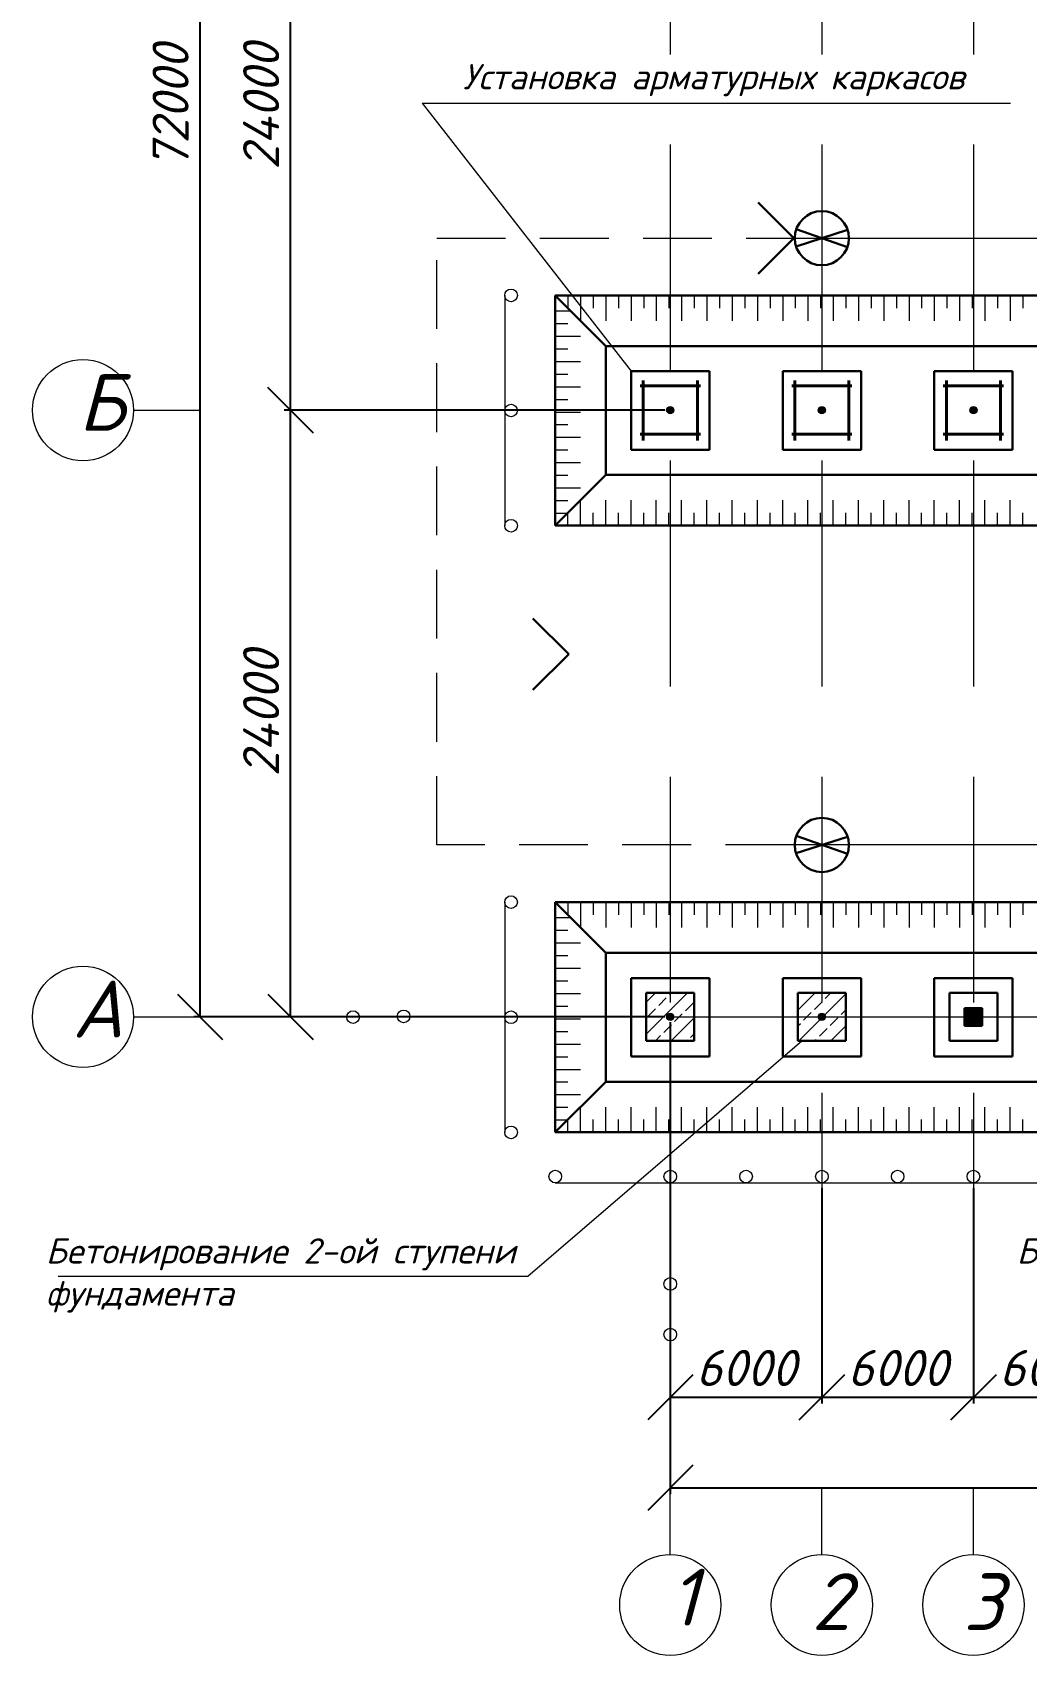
# Model space of a CAD drawing. Header units: millimetres. Extents: x 1422334 to 1587362, y 445536 to 446570.
# Drawn here: x 1585939.9 to 1585994.9, y 446395.8 to 446485.7 of the extents above; entities that cross this region are included whole.
import ezdxf

# ---------------------------------------------------------------- set-up
doc = ezdxf.new("R2010")
doc.units = ezdxf.units.MM
doc.header["$LTSCALE"] = 50
doc.linetypes.add('DASHED', pattern=[19.05, 12.7, -6.35])
doc.linetypes.add('GOST2.303 4', pattern=[7, 5, -2, 0])
doc.layers.get('0').update_dxf_attribs({"lineweight": 13})
for name, color, linetype, lineweight in [('fund transh', 7, 'Continuous', 30), ('Risunochki', 7, 'Continuous', 13), ('камаз', 7, 'Continuous', 13), ('Линии склона', 7, 'Continuous', 30), ('оси траншей размеры', 7, 'Continuous', 13), ('осноные линии', 7, 'Continuous', 13), ('Слой 0.13', 7, 'Continuous', 9)]:
    doc.layers.add(name, color=color, linetype=linetype, lineweight=lineweight)
doc.styles.get("Standard").update_dxf_attribs({"font": 'isocpeui.ttf'})
doc.dimstyles.new('200', dxfattribs={"dimtxt": 2.5, "dimasz": 2.5, "dimexe": 0.3445, "dimexo": 0.3, "dimtad": 1, "dimlfac": 500, "dimtxsty": 'Standard', "dimblk": 'OBLIQUE', "dimcen": 2.5, "dimadec": 0, "dimazin": 0, "dimtfac": 1, "dimtmove": 0, "dimatfit": 3, "dimfxl": 1, "dimarcsym": 0})

# ---------------------------------------------------------------- blocks, each defined once
blk = doc.blocks.new('_Oblique')
at = {"color": 0, "linetype": 'ByBlock', "lineweight": -2}
blk.add_line((-0.5, -0.5), (0.5, 0.5), dxfattribs=at)
blk = doc.blocks.new('*D2121')
at = {"layer": 'Defpoints', "color": 0, "ltscale": 10000, "transparency": 16777216}
for p in [(1585975.196, 446431.141), (1586042.396, 446431.141), (1586042.396, 446405.061)]:
    blk.add_point(p, dxfattribs=at)
at = {"layer": 'оси траншей размеры', "color": 0, "lineweight": -2, "ltscale": 10000, "transparency": 16777216}
for p, q in [((1585975.196, 446430.841), (1585975.196, 446404.717)), ((1586042.396, 446430.841), (1586042.396, 446404.717)), ((1585975.196, 446405.061), (1586042.396, 446405.061))]:
    blk.add_line(p, q, dxfattribs=at)
at = {"layer": 'оси траншей размеры', "color": 0, "lineweight": -2, "ltscale": 10000, "transparency": 16777216, "xscale": 2.5, "yscale": 2.5, "zscale": 2.5, "rotation": 180}
blk.add_blockref('_Oblique', (1585975.196, 446405.061), dxfattribs=at)
at = {"layer": 'оси траншей размеры', "color": 0, "lineweight": -2, "ltscale": 10000, "transparency": 16777216, "xscale": 2.5, "yscale": 2.5, "zscale": 2.5}
blk.add_blockref('_Oblique', (1586042.396, 446405.061), dxfattribs=at)
at = {"layer": 'оси траншей размеры', "color": 0, "ltscale": 10000, "transparency": 16777216, "insert": (1586008.796, 446406.686), "char_height": 2, "attachment_point": 5}
blk.add_mtext('48000', dxfattribs=at)
blk = doc.blocks.new('*D2122')
at = {"layer": 'Defpoints', "color": 0, "ltscale": 10000, "transparency": 16777216}
for p in [(1585975.196, 446421.948), (1585983.596, 446421.948), (1585983.596, 446410.072)]:
    blk.add_point(p, dxfattribs=at)
at = {"layer": 'оси траншей размеры', "color": 0, "lineweight": -2, "ltscale": 10000, "transparency": 16777216}
for p, q in [((1585975.196, 446421.648), (1585975.196, 446409.727)), ((1585983.596, 446421.648), (1585983.596, 446409.727)), ((1585975.196, 446410.072), (1585983.596, 446410.072))]:
    blk.add_line(p, q, dxfattribs=at)
at = {"layer": 'оси траншей размеры', "color": 0, "lineweight": -2, "ltscale": 10000, "transparency": 16777216, "xscale": 2.5, "yscale": 2.5, "zscale": 2.5, "rotation": 180}
blk.add_blockref('_Oblique', (1585975.196, 446410.072), dxfattribs=at)
at = {"layer": 'оси траншей размеры', "color": 0, "lineweight": -2, "ltscale": 10000, "transparency": 16777216, "xscale": 2.5, "yscale": 2.5, "zscale": 2.5}
blk.add_blockref('_Oblique', (1585983.596, 446410.072), dxfattribs=at)
at = {"layer": 'оси траншей размеры', "color": 0, "ltscale": 10000, "transparency": 16777216, "insert": (1585979.396, 446411.697), "char_height": 2, "attachment_point": 5}
blk.add_mtext('6000', dxfattribs=at)
blk = doc.blocks.new('*D2123')
at = {"layer": 'Defpoints', "color": 0, "ltscale": 10000, "transparency": 16777216}
for p in [(1585983.596, 446421.948), (1585991.996, 446421.948), (1585991.996, 446410.072)]:
    blk.add_point(p, dxfattribs=at)
at = {"layer": 'оси траншей размеры', "color": 0, "lineweight": -2, "ltscale": 10000, "transparency": 16777216}
for p, q in [((1585983.596, 446421.648), (1585983.596, 446409.727)), ((1585991.996, 446421.648), (1585991.996, 446409.727)), ((1585983.596, 446410.072), (1585991.996, 446410.072))]:
    blk.add_line(p, q, dxfattribs=at)
at = {"layer": 'оси траншей размеры', "color": 0, "lineweight": -2, "ltscale": 10000, "transparency": 16777216, "xscale": 2.5, "yscale": 2.5, "zscale": 2.5, "rotation": 180}
blk.add_blockref('_Oblique', (1585983.596, 446410.072), dxfattribs=at)
at = {"layer": 'оси траншей размеры', "color": 0, "lineweight": -2, "ltscale": 10000, "transparency": 16777216, "xscale": 2.5, "yscale": 2.5, "zscale": 2.5}
blk.add_blockref('_Oblique', (1585991.996, 446410.072), dxfattribs=at)
at = {"layer": 'оси траншей размеры', "color": 0, "ltscale": 10000, "transparency": 16777216, "insert": (1585987.796, 446411.697), "char_height": 2, "attachment_point": 5}
blk.add_mtext('6000', dxfattribs=at)
blk = doc.blocks.new('*D2124')
at = {"layer": 'Defpoints', "color": 0, "ltscale": 10000, "transparency": 16777216}
for p in [(1585991.996, 446421.948), (1586000.396, 446421.948), (1586000.396, 446410.072)]:
    blk.add_point(p, dxfattribs=at)
at = {"layer": 'оси траншей размеры', "color": 0, "lineweight": -2, "ltscale": 10000, "transparency": 16777216}
for p, q in [((1585991.996, 446421.648), (1585991.996, 446409.727)), ((1586000.396, 446421.648), (1586000.396, 446409.727)), ((1585991.996, 446410.072), (1586000.396, 446410.072))]:
    blk.add_line(p, q, dxfattribs=at)
at = {"layer": 'оси траншей размеры', "color": 0, "lineweight": -2, "ltscale": 10000, "transparency": 16777216, "xscale": 2.5, "yscale": 2.5, "zscale": 2.5, "rotation": 180}
blk.add_blockref('_Oblique', (1585991.996, 446410.072), dxfattribs=at)
at = {"layer": 'оси траншей размеры', "color": 0, "lineweight": -2, "ltscale": 10000, "transparency": 16777216, "xscale": 2.5, "yscale": 2.5, "zscale": 2.5}
blk.add_blockref('_Oblique', (1586000.396, 446410.072), dxfattribs=at)
at = {"layer": 'оси траншей размеры', "color": 0, "ltscale": 10000, "transparency": 16777216, "insert": (1585996.196, 446411.697), "char_height": 2, "attachment_point": 5}
blk.add_mtext('6000', dxfattribs=at)
blk = doc.blocks.new('*D2130')
at = {"layer": 'Defpoints', "color": 0, "ltscale": 10000, "transparency": 16777216}
for p in [(1585954.154, 446464.741), (1585975.196, 446464.741), (1585975.196, 446431.141)]:
    blk.add_point(p, dxfattribs=at)
at = {"layer": 'оси траншей размеры', "color": 0, "lineweight": -2, "ltscale": 10000, "transparency": 16777216}
for p, q in [((1585974.896, 446464.741), (1585953.81, 446464.741)), ((1585954.154, 446431.141), (1585954.154, 446464.741)), ((1585974.896, 446431.141), (1585953.81, 446431.141))]:
    blk.add_line(p, q, dxfattribs=at)
at = {"layer": 'оси траншей размеры', "color": 0, "lineweight": -2, "ltscale": 10000, "transparency": 16777216, "xscale": 2.5, "yscale": 2.5, "zscale": 2.5}
for p, rotation in [((1585954.154, 446464.741), 90), ((1585954.154, 446431.141), 270)]:
    blk.add_blockref('_Oblique', p, dxfattribs=dict(at, rotation=rotation))
at = {"layer": 'оси траншей размеры', "color": 0, "ltscale": 10000, "transparency": 16777216, "insert": (1585952.529, 446447.941), "char_height": 2, "attachment_point": 5, "rotation": 90}
blk.add_mtext('24000', dxfattribs=at)
blk = doc.blocks.new('*D2131')
at = {"layer": 'Defpoints', "color": 0, "ltscale": 10000, "transparency": 16777216}
for p in [(1585954.154, 446498.341), (1585975.196, 446498.341), (1585975.196, 446464.741)]:
    blk.add_point(p, dxfattribs=at)
at = {"layer": 'оси траншей размеры', "color": 0, "lineweight": -2, "ltscale": 10000, "transparency": 16777216}
for p, q in [((1585974.896, 446498.341), (1585953.81, 446498.341)), ((1585954.154, 446464.741), (1585954.154, 446498.341)), ((1585974.896, 446464.741), (1585953.81, 446464.741))]:
    blk.add_line(p, q, dxfattribs=at)
at = {"layer": 'оси траншей размеры', "color": 0, "lineweight": -2, "ltscale": 10000, "transparency": 16777216, "xscale": 2.5, "yscale": 2.5, "zscale": 2.5}
for p, rotation in [((1585954.154, 446498.341), 90), ((1585954.154, 446464.741), 270)]:
    blk.add_blockref('_Oblique', p, dxfattribs=dict(at, rotation=rotation))
at = {"layer": 'оси траншей размеры', "color": 0, "ltscale": 10000, "transparency": 16777216, "insert": (1585952.529, 446481.541), "char_height": 2, "attachment_point": 5, "rotation": 90}
blk.add_mtext('24000', dxfattribs=at)
blk = doc.blocks.new('*D2133')
at = {"layer": 'Defpoints', "color": 0, "ltscale": 10000, "transparency": 16777216}
for p in [(1585949.149, 446531.941), (1585975.196, 446531.941), (1585975.196, 446431.141)]:
    blk.add_point(p, dxfattribs=at)
at = {"layer": 'оси траншей размеры', "color": 0, "lineweight": -2, "ltscale": 10000, "transparency": 16777216}
for p, q in [((1585974.896, 446531.941), (1585948.805, 446531.941)), ((1585949.149, 446431.141), (1585949.149, 446531.941)), ((1585974.896, 446431.141), (1585948.805, 446431.141))]:
    blk.add_line(p, q, dxfattribs=at)
at = {"layer": 'оси траншей размеры', "color": 0, "lineweight": -2, "ltscale": 10000, "transparency": 16777216, "xscale": 2.5, "yscale": 2.5, "zscale": 2.5}
for p, rotation in [((1585949.149, 446531.941), 90), ((1585949.149, 446431.141), 270)]:
    blk.add_blockref('_Oblique', p, dxfattribs=dict(at, rotation=rotation))
at = {"layer": 'оси траншей размеры', "color": 0, "ltscale": 10000, "transparency": 16777216, "insert": (1585947.512, 446481.541), "char_height": 2, "attachment_point": 5, "rotation": 90}
blk.add_mtext('72000', dxfattribs=at)

msp = doc.modelspace()

# ---------------------------------------------------------------- hatches: boundary and pattern name
at = {"layer": 'Risunochki', "ltscale": 10000}
h = msp.add_hatch(color=250, dxfattribs=at)
h.dxf.hatch_style = 1
h.paths.add_polyline_path([(1585975.395612, 446464.741167), (1585975.195612, 446464.74123), (1585975.195612, 446464.94123, 0.414213562), (1585974.995612, 446464.74123, 0.999843327)])
h.paths.add_polyline_path([(1585975.195612, 446464.94123), (1585975.195612, 446464.74123), (1585975.395612, 446464.741167, 0.414305349)])
h = msp.add_hatch(color=250, dxfattribs=at)
h.dxf.hatch_style = 1
h.paths.add_polyline_path([(1585983.795612, 446464.741167), (1585983.595612, 446464.74123), (1585983.595612, 446464.94123, 0.414213562), (1585983.395612, 446464.74123, 0.999843327)])
h.paths.add_polyline_path([(1585983.595612, 446464.94123), (1585983.595612, 446464.74123), (1585983.795612, 446464.741167, 0.414305349)])
h = msp.add_hatch(color=250, dxfattribs=at)
h.dxf.hatch_style = 1
h.paths.add_polyline_path([(1585992.195612, 446464.741167), (1585991.995612, 446464.74123), (1585991.995612, 446464.94123, 0.414213562), (1585991.795612, 446464.74123, 0.999843327)])
h.paths.add_polyline_path([(1585991.995612, 446464.94123), (1585991.995612, 446464.74123), (1585992.195612, 446464.741167, 0.414305349)])
h = msp.add_hatch(dxfattribs=at)
h.set_pattern_fill('JIS_STN_2.5', color=250, scale=0.5)
h.set_pattern_definition([(45, (1587044.4437, 445550.9201), (-0.8838835, 0.8838835), []), (45, (1587045.3262, 445550.9201), (-0.8838835, 0.8838835), [0.6, -0.25])])
h.paths.add_polyline_path([(1585975.195612, 446432.47123), (1585973.865612, 446432.47123), (1585973.865612, 446429.81123), (1585976.525612, 446429.81123), (1585976.525612, 446431.140813), (1585975.195612, 446431.14123)])
h.paths.add_polyline_path([(1585976.525612, 446432.47123), (1585975.195612, 446432.47123), (1585975.195612, 446431.14123), (1585976.525612, 446431.140813)])
h.paths.add_polyline_path([(1585983.595612, 446432.47123), (1585982.265612, 446432.47123), (1585982.265612, 446431.139014), (1585983.595612, 446431.138598)])
h.paths.add_polyline_path([(1585983.595612, 446431.138598), (1585982.265612, 446431.139014), (1585982.265612, 446429.81123), (1585983.595612, 446429.81123)])
h.paths.add_polyline_path([(1585984.925612, 446431.138181), (1585983.595612, 446431.138598), (1585983.595612, 446429.81123), (1585984.925612, 446429.81123)])
h.paths.add_polyline_path([(1585984.925612, 446432.47123), (1585983.595612, 446432.47123), (1585983.595612, 446431.138598), (1585984.925612, 446431.138181)])
h = msp.add_hatch(color=250, dxfattribs=at)
h.dxf.hatch_style = 1
h.paths.add_polyline_path([(1585975.395612, 446431.141167), (1585975.195612, 446431.14123), (1585975.195612, 446431.34123, 0.414213562), (1585974.995612, 446431.14123, 0.999843327)])
h.paths.add_polyline_path([(1585975.195612, 446431.34123), (1585975.195612, 446431.14123), (1585975.395612, 446431.141167, 0.414305349)])
h = msp.add_hatch(color=250, dxfattribs=at)
h.dxf.hatch_style = 1
h.paths.add_polyline_path([(1585983.795612, 446431.141167), (1585983.595612, 446431.14123), (1585983.595612, 446431.34123, 0.414213562), (1585983.395612, 446431.14123, 0.999843327)])
h.paths.add_polyline_path([(1585983.595612, 446431.34123), (1585983.595612, 446431.14123), (1585983.795612, 446431.141167, 0.414305349)])
h = msp.add_hatch(color=250, dxfattribs=at)
h.dxf.hatch_style = 1
h.paths.add_polyline_path([(1585992.485612, 446430.645965), (1585992.485612, 446431.625965), (1585991.505612, 446431.625965), (1585991.505612, 446430.645965)])

# ---------------------------------------------------------------- linework, layer by layer
at = {"layer": 'fund transh', "ltscale": 10000}
for p, q in [((1585977.365612, 446466.888175, 8264.642599), (1585973.025612, 446466.888175, 8264.642599)), ((1585973.025612, 446466.888175, 8264.642599), (1585973.025612, 446462.548175, 8264.642599)), ((1585977.365612, 446462.548175, 8264.642599), (1585977.365612, 446466.888175, 8264.642599)), ((1585985.765612, 446466.888175, 8264.642599), (1585981.425612, 446466.888175, 8264.642599)), ((1585981.425612, 446466.888175, 8264.642599), (1585981.425612, 446462.548175, 8264.642599)), ((1585985.765612, 446462.548175, 8264.642599), (1585985.765612, 446466.888175, 8264.642599)), ((1585994.165612, 446466.888175, 8264.642599), (1585989.825612, 446466.888175, 8264.642599)), ((1585989.825612, 446466.888175, 8264.642599), (1585989.825612, 446462.548175, 8264.642599)), ((1585994.165612, 446462.548175, 8264.642599), (1585994.165612, 446466.888175, 8264.642599)), ((1585973.025612, 446462.548175, 8264.642599), (1585977.365612, 446462.548175, 8264.642599)), ((1585981.425612, 446462.548175, 8264.642599), (1585985.765612, 446462.548175, 8264.642599)), ((1585989.825612, 446462.548175, 8264.642599), (1585994.165612, 446462.548175, 8264.642599)), ((1585977.365612, 446433.288175, 8264.642599), (1585973.025612, 446433.288175, 8264.642599)), ((1585973.025612, 446433.288175, 8264.642599), (1585973.025612, 446428.948175, 8264.642599)), ((1585977.365612, 446428.948175, 8264.642599), (1585977.365612, 446433.288175, 8264.642599)), ((1585985.765612, 446433.288175, 8264.642599), (1585981.425612, 446433.288175, 8264.642599)), ((1585981.425612, 446433.288175, 8264.642599), (1585981.425612, 446428.948175, 8264.642599)), ((1585985.765612, 446428.948175, 8264.642599), (1585985.765612, 446433.288175, 8264.642599)), ((1585994.165612, 446433.288175, 8264.642599), (1585989.825612, 446433.288175, 8264.642599)), ((1585989.825612, 446433.288175, 8264.642599), (1585989.825612, 446428.948175, 8264.642599)), ((1585994.165612, 446428.948175, 8264.642599), (1585994.165612, 446433.288175, 8264.642599)), ((1585973.865612, 446429.81123, 8264.642599), (1585973.865612, 446432.47123, 8264.642599)), ((1585973.865612, 446432.47123, 8264.642599), (1585976.525612, 446432.47123, 8264.642599)), ((1585976.525612, 446432.47123, 8264.642599), (1585976.525612, 446429.81123, 8264.642599)), ((1585982.265612, 446429.81123, 8264.642599), (1585982.265612, 446432.47123, 8264.642599)), ((1585982.265612, 446432.47123, 8264.642599), (1585984.925612, 446432.47123, 8264.642599)), ((1585984.925612, 446432.47123, 8264.642599), (1585984.925612, 446429.81123, 8264.642599)), ((1585990.665612, 446429.81123, 8264.642599), (1585990.665612, 446432.47123, 8264.642599)), ((1585990.665612, 446432.47123, 8264.642599), (1585993.325612, 446432.47123, 8264.642599)), ((1585993.325612, 446432.47123, 8264.642599), (1585993.325612, 446429.81123, 8264.642599)), ((1585991.505612, 446430.645965, 8264.642599), (1585991.505612, 446431.625965, 8264.642599)), ((1585991.505612, 446431.625965, 8264.642599), (1585992.485612, 446431.625965, 8264.642599)), ((1585992.485612, 446431.625965, 8264.642599), (1585992.485612, 446430.645965, 8264.642599)), ((1585992.485612, 446430.645965, 8264.642599), (1585991.505612, 446430.645965, 8264.642599)), ((1585976.525612, 446429.81123, 8264.642599), (1585973.865612, 446429.81123, 8264.642599)), ((1585984.925612, 446429.81123, 8264.642599), (1585982.265612, 446429.81123, 8264.642599)), ((1585993.325612, 446429.81123, 8264.642599), (1585990.665612, 446429.81123, 8264.642599)), ((1585973.025612, 446428.948175, 8264.642599), (1585977.365612, 446428.948175, 8264.642599)), ((1585981.425612, 446428.948175, 8264.642599), (1585985.765612, 446428.948175, 8264.642599)), ((1585989.825612, 446428.948175, 8264.642599), (1585994.165612, 446428.948175, 8264.642599))]:
    msp.add_line(p, q, dxfattribs=at)
at = {"layer": 'fund transh', "lineweight": 40, "ltscale": 10000}
for p, q in [((1585976.865612, 446466.080149, 8264.642599), (1585973.525612, 446466.080149, 8264.642599)), ((1585973.693468, 446466.388175, 8264.642599), (1585973.693468, 446463.048175, 8264.642599)), ((1585976.697756, 446466.388175, 8264.642599), (1585976.697756, 446463.048175, 8264.642599)), ((1585985.265612, 446466.080149, 8264.642599), (1585981.925612, 446466.080149, 8264.642599)), ((1585982.093468, 446466.388175, 8264.642599), (1585982.093468, 446463.048175, 8264.642599)), ((1585985.097756, 446466.388175, 8264.642599), (1585985.097756, 446463.048175, 8264.642599)), ((1585993.665612, 446466.080149, 8264.642599), (1585990.325612, 446466.080149, 8264.642599)), ((1585990.493468, 446466.388175, 8264.642599), (1585990.493468, 446463.048175, 8264.642599)), ((1585993.497756, 446466.388175, 8264.642599), (1585993.497756, 446463.048175, 8264.642599)), ((1585976.865612, 446463.402311, 8264.642599), (1585973.525612, 446463.402311, 8264.642599)), ((1585985.265612, 446463.402311, 8264.642599), (1585981.925612, 446463.402311, 8264.642599)), ((1585993.665612, 446463.402311, 8264.642599), (1585990.325612, 446463.402311, 8264.642599))]:
    msp.add_line(p, q, dxfattribs=at)
at = {"layer": 'Risunochki', "linetype": 'DASHED', "ltscale": 0.006}
for p, q in [((1585962.262044, 446440.66123, 8264.642599), (1585962.262044, 446474.26123, 8264.642599)), ((1585962.262044, 446474.26123, 8264.642599), (1585982.048743, 446474.26123, 8264.642599)), ((1585982.06476, 446440.66123, 8264.642599), (1585962.262044, 446440.66123, 8264.642599))]:
    msp.add_line(p, q, dxfattribs=at)
at = {"layer": 'Risunochki', "ltscale": 10000}
for p, q in [((1585982.095612, 446474.26123, 8264.642599), (1586035.495612, 446474.26123, 8264.642599)), ((1586033.995612, 446440.66123, 8264.642599), (1585982.095612, 446440.66123, 8264.642599))]:
    msp.add_line(p, q, dxfattribs=at)
at = {"layer": 'Risunochki', "lineweight": 30, "ltscale": 10000}
for p, q in [((1585982.166476, 446473.805633, 8264.642599), (1585985.024749, 446474.716827, 8264.642599)), ((1585982.179531, 446474.755916, 8264.642599), (1585985.011693, 446473.766544, 8264.642599)), ((1585982.166476, 446440.205633, 8264.642599), (1585985.024749, 446441.116827, 8264.642599)), ((1585982.179531, 446441.155916, 8264.642599), (1585985.011693, 446440.166544, 8264.642599))]:
    msp.add_line(p, q, dxfattribs=at)
for centre in [(1585983.595612, 446474.26123, 8264.642599), (1585983.595612, 446440.66123, 8264.642599)]:
    msp.add_circle(centre, 1.5, dxfattribs=at)
at = {"layer": 'Risunochki', "ltscale": 10000}
for centre in [(1585975.195612, 446464.74123, 8264.642599), (1585983.595612, 446464.74123, 8264.642599), (1585991.995612, 446464.74123, 8264.642599), (1585975.195612, 446431.14123, 8264.642599), (1585983.595612, 446431.14123, 8264.642599)]:
    msp.add_circle(centre, 0.2, dxfattribs=at)
at = {"layer": 'камаз', "ltscale": 10000}
for p, q in [((1585961.456906, 446481.742361, 8264.642599), (1585973.025612, 446466.888175, 8264.642599)), ((1585961.456906, 446481.742361, 8264.642599), (1585994.042625, 446481.742361, 8264.642599)), ((1585967.297172, 446416.782279, 8264.642599), (1585982.487888, 446429.81123, 8264.642599)), ((1585941.287647, 446416.782279, 8264.642599), (1585967.297172, 446416.782279, 8264.642599))]:
    msp.add_line(p, q, dxfattribs=at)
at = {"layer": 'Линии склона', "ltscale": 10000}
for p, q in [((1585968.825612, 446471.088175, 8264.642599), (1585968.825612, 446458.348175, 8264.642599)), ((1585968.825612, 446471.088175, 8264.642599), (1586048.765612, 446471.088175, 8264.642599)), ((1585971.625612, 446468.288175, 8264.642599), (1585968.825612, 446471.088175, 8264.642599)), ((1585971.625612, 446468.288175, 8264.642599), (1585971.625612, 446461.148175, 8264.642599)), ((1585971.625612, 446468.288175, 8264.642599), (1586045.965612, 446468.288175, 8264.642599)), ((1585971.625612, 446461.148175, 8264.642599), (1585968.825612, 446458.348175, 8264.642599)), ((1586045.965612, 446461.148175, 8264.642599), (1585971.625612, 446461.148175, 8264.642599)), ((1586048.765612, 446458.348175, 8264.642599), (1585968.825612, 446458.348175, 8264.642599)), ((1585968.825612, 446437.488175, 8264.642599), (1585968.825612, 446424.748175, 8264.642599)), ((1585968.825612, 446437.488175, 8264.642599), (1586048.765612, 446437.488175, 8264.642599)), ((1585971.625612, 446434.688175, 8264.642599), (1585968.825612, 446437.488175, 8264.642599)), ((1585971.625612, 446434.688175, 8264.642599), (1585971.625612, 446427.548175, 8264.642599)), ((1585971.625612, 446434.688175, 8264.642599), (1586045.965612, 446434.688175, 8264.642599)), ((1585971.625612, 446427.548175, 8264.642599), (1585968.825612, 446424.748175, 8264.642599)), ((1585971.625612, 446427.548175, 8264.642599), (1586045.965612, 446427.548175, 8264.642599)), ((1585968.825612, 446424.748175, 8264.642599), (1586048.765612, 446424.748175, 8264.642599))]:
    msp.add_line(p, q, dxfattribs=at)
at = {"layer": 'оси траншей размеры', "linetype": 'GOST2.303 4', "ltscale": 0.05}
for p, q in [((1585975.195612, 446531.94123, 8264.642599), (1585975.195612, 446431.14123, 8264.642599)), ((1585983.595612, 446531.94123, 8264.642599), (1585983.595612, 446410.071933, 8264.642599)), ((1585991.995612, 446531.94123, 8264.642599), (1585991.995612, 446410.071933, 8264.642599))]:
    msp.add_line(p, q, dxfattribs=at)
at = {"layer": 'оси траншей размеры', "ltscale": 10000}
for p, q in [((1585966.025612, 446471.088175, 8264.642599), (1585966.025612, 446458.348175, 8264.642599)), ((1585968.825612, 446471.088175, 8264.642599), (1585969.525612, 446471.088175, 8264.642599)), ((1585969.525612, 446471.088175, 8264.642599), (1585969.525612, 446470.388175, 8264.642599)), ((1585970.225612, 446471.088175, 8264.642599), (1585970.225612, 446469.688175, 8264.642599)), ((1585970.925612, 446471.088175, 8264.642599), (1585970.925612, 446470.388175, 8264.642599)), ((1585971.625612, 446471.088175, 8264.642599), (1585971.625612, 446469.688175, 8264.642599)), ((1585972.325612, 446471.088175, 8264.642599), (1585972.325612, 446470.388175, 8264.642599)), ((1585973.025612, 446471.088175, 8264.642599), (1585973.025612, 446469.688175, 8264.642599)), ((1585973.025612, 446471.088175, 8264.642599), (1585973.725612, 446471.088175, 8264.642599)), ((1585973.725612, 446471.088175, 8264.642599), (1585973.725612, 446470.388175, 8264.642599)), ((1585974.425612, 446471.088175, 8264.642599), (1585974.425612, 446469.688175, 8264.642599)), ((1585975.125612, 446471.088175, 8264.642599), (1585975.125612, 446470.388175, 8264.642599)), ((1585975.825612, 446471.088175, 8264.642599), (1585975.825612, 446469.688175, 8264.642599)), ((1585976.525612, 446471.088175, 8264.642599), (1585976.525612, 446470.388175, 8264.642599)), ((1585977.225612, 446471.088175, 8264.642599), (1585977.225612, 446469.688175, 8264.642599)), ((1585977.225612, 446471.088175, 8264.642599), (1585977.925612, 446471.088175, 8264.642599)), ((1585977.925612, 446471.088175, 8264.642599), (1585977.925612, 446470.388175, 8264.642599)), ((1585978.625612, 446471.088175, 8264.642599), (1585978.625612, 446469.688175, 8264.642599)), ((1585979.325612, 446471.088175, 8264.642599), (1585979.325612, 446470.388175, 8264.642599)), ((1585980.025612, 446471.088175, 8264.642599), (1585980.025612, 446469.688175, 8264.642599)), ((1585980.725612, 446471.088175, 8264.642599), (1585980.725612, 446470.388175, 8264.642599)), ((1585981.425612, 446471.088175, 8264.642599), (1585981.425612, 446469.688175, 8264.642599)), ((1585981.425612, 446471.088175, 8264.642599), (1585982.125612, 446471.088175, 8264.642599)), ((1585982.125612, 446471.088175, 8264.642599), (1585982.125612, 446470.388175, 8264.642599)), ((1585982.825612, 446471.088175, 8264.642599), (1585982.825612, 446469.688175, 8264.642599)), ((1585983.525612, 446471.088175, 8264.642599), (1585983.525612, 446470.388175, 8264.642599)), ((1585984.225612, 446471.088175, 8264.642599), (1585984.225612, 446469.688175, 8264.642599)), ((1585984.925612, 446471.088175, 8264.642599), (1585984.925612, 446470.388175, 8264.642599)), ((1585985.625612, 446471.088175, 8264.642599), (1585985.625612, 446469.688175, 8264.642599)), ((1585985.625612, 446471.088175, 8264.642599), (1585986.325612, 446471.088175, 8264.642599)), ((1585986.325612, 446471.088175, 8264.642599), (1585986.325612, 446470.388175, 8264.642599)), ((1585987.025612, 446471.088175, 8264.642599), (1585987.025612, 446469.688175, 8264.642599)), ((1585987.725612, 446471.088175, 8264.642599), (1585987.725612, 446470.388175, 8264.642599)), ((1585988.425612, 446471.088175, 8264.642599), (1585988.425612, 446469.688175, 8264.642599)), ((1585989.125612, 446471.088175, 8264.642599), (1585989.125612, 446470.388175, 8264.642599)), ((1585989.825612, 446471.088175, 8264.642599), (1585989.825612, 446469.688175, 8264.642599)), ((1585989.825612, 446471.088175, 8264.642599), (1585990.525612, 446471.088175, 8264.642599)), ((1585990.525612, 446471.088175, 8264.642599), (1585990.525612, 446470.388175, 8264.642599)), ((1585991.225612, 446471.088175, 8264.642599), (1585991.225612, 446469.688175, 8264.642599)), ((1585991.925612, 446471.088175, 8264.642599), (1585991.925612, 446470.388175, 8264.642599)), ((1585992.625612, 446471.088175, 8264.642599), (1585992.625612, 446469.688175, 8264.642599)), ((1585993.325612, 446471.088175, 8264.642599), (1585993.325612, 446470.388175, 8264.642599)), ((1585994.025612, 446471.088175, 8264.642599), (1585994.025612, 446469.688175, 8264.642599)), ((1585994.025612, 446471.088175, 8264.642599), (1585994.725612, 446471.088175, 8264.642599)), ((1585994.725612, 446471.088175, 8264.642599), (1585994.725612, 446470.388175, 8264.642599)), ((1585968.825612, 446470.234283, 8264.642599), (1585969.679505, 446470.234283, 8264.642599)), ((1585968.825612, 446469.534283, 8264.642599), (1585969.525612, 446469.534283, 8264.642599)), ((1585968.825612, 446468.834283, 8264.642599), (1585970.225612, 446468.834283, 8264.642599)), ((1585968.825612, 446468.134283, 8264.642599), (1585969.525612, 446468.134283, 8264.642599)), ((1585968.825612, 446467.434283, 8264.642599), (1585970.225612, 446467.434283, 8264.642599)), ((1585968.825612, 446466.734283, 8264.642599), (1585969.525612, 446466.734283, 8264.642599)), ((1585968.825612, 446466.034283, 8264.642599), (1585970.225612, 446466.034283, 8264.642599)), ((1585968.825612, 446466.034283, 8264.642599), (1585968.825612, 446465.334283, 8264.642599)), ((1585968.825612, 446465.334283, 8264.642599), (1585969.525612, 446465.334283, 8264.642599)), ((1585968.825612, 446464.634283, 8264.642599), (1585970.225612, 446464.634283, 8264.642599)), ((1585968.825612, 446463.934283, 8264.642599), (1585969.525612, 446463.934283, 8264.642599)), ((1585968.825612, 446463.234283, 8264.642599), (1585970.225612, 446463.234283, 8264.642599)), ((1585968.825612, 446462.534283, 8264.642599), (1585969.525612, 446462.534283, 8264.642599)), ((1585968.825612, 446461.834283, 8264.642599), (1585970.225612, 446461.834283, 8264.642599)), ((1585968.825612, 446461.834283, 8264.642599), (1585968.825612, 446461.134283, 8264.642599)), ((1585968.825612, 446461.134283, 8264.642599), (1585969.525612, 446461.134283, 8264.642599)), ((1585968.825612, 446460.434283, 8264.642599), (1585970.225612, 446460.434283, 8264.642599)), ((1585968.825612, 446459.734283, 8264.642599), (1585969.525612, 446459.734283, 8264.642599)), ((1585970.225612, 446458.348175, 8264.642599), (1585970.225612, 446459.748175, 8264.642599)), ((1585971.625612, 446458.348175, 8264.642599), (1585971.625612, 446459.748175, 8264.642599)), ((1585973.025612, 446458.348175, 8264.642599), (1585973.025612, 446459.748175, 8264.642599)), ((1585974.425612, 446458.348175, 8264.642599), (1585974.425612, 446459.748175, 8264.642599)), ((1585975.825612, 446458.348175, 8264.642599), (1585975.825612, 446459.748175, 8264.642599)), ((1585977.225612, 446458.348175, 8264.642599), (1585977.225612, 446459.748175, 8264.642599)), ((1585978.625612, 446458.348175, 8264.642599), (1585978.625612, 446459.748175, 8264.642599)), ((1585980.025612, 446458.348175, 8264.642599), (1585980.025612, 446459.748175, 8264.642599)), ((1585981.425612, 446458.348175, 8264.642599), (1585981.425612, 446459.748175, 8264.642599)), ((1585982.825612, 446458.348175, 8264.642599), (1585982.825612, 446459.748175, 8264.642599)), ((1585984.225612, 446458.348175, 8264.642599), (1585984.225612, 446459.748175, 8264.642599)), ((1585985.625612, 446458.348175, 8264.642599), (1585985.625612, 446459.748175, 8264.642599)), ((1585987.025612, 446458.348175, 8264.642599), (1585987.025612, 446459.748175, 8264.642599)), ((1585988.425612, 446458.348175, 8264.642599), (1585988.425612, 446459.748175, 8264.642599)), ((1585989.825612, 446458.348175, 8264.642599), (1585989.825612, 446459.748175, 8264.642599)), ((1585991.225612, 446458.348175, 8264.642599), (1585991.225612, 446459.748175, 8264.642599)), ((1585992.625612, 446458.348175, 8264.642599), (1585992.625612, 446459.748175, 8264.642599)), ((1585994.025612, 446458.348175, 8264.642599), (1585994.025612, 446459.748175, 8264.642599)), ((1585968.825612, 446459.034283, 8264.642599), (1585969.511719, 446459.034283, 8264.642599)), ((1585969.525612, 446458.348175, 8264.642599), (1585969.525612, 446459.048175, 8264.642599)), ((1585970.925612, 446458.348175, 8264.642599), (1585970.925612, 446459.048175, 8264.642599)), ((1585972.325612, 446458.348175, 8264.642599), (1585972.325612, 446459.048175, 8264.642599)), ((1585973.725612, 446458.348175, 8264.642599), (1585973.725612, 446459.048175, 8264.642599)), ((1585975.125612, 446458.348175, 8264.642599), (1585975.125612, 446459.048175, 8264.642599)), ((1585976.525612, 446458.348175, 8264.642599), (1585976.525612, 446459.048175, 8264.642599)), ((1585977.925612, 446458.348175, 8264.642599), (1585977.925612, 446459.048175, 8264.642599)), ((1585979.325612, 446458.348175, 8264.642599), (1585979.325612, 446459.048175, 8264.642599)), ((1585980.725612, 446458.348175, 8264.642599), (1585980.725612, 446459.048175, 8264.642599)), ((1585982.125612, 446458.348175, 8264.642599), (1585982.125612, 446459.048175, 8264.642599)), ((1585983.525612, 446458.348175, 8264.642599), (1585983.525612, 446459.048175, 8264.642599)), ((1585984.925612, 446458.348175, 8264.642599), (1585984.925612, 446459.048175, 8264.642599)), ((1585986.325612, 446458.348175, 8264.642599), (1585986.325612, 446459.048175, 8264.642599)), ((1585987.725612, 446458.348175, 8264.642599), (1585987.725612, 446459.048175, 8264.642599)), ((1585989.125612, 446458.348175, 8264.642599), (1585989.125612, 446459.048175, 8264.642599)), ((1585990.525612, 446458.348175, 8264.642599), (1585990.525612, 446459.048175, 8264.642599)), ((1585991.925612, 446458.348175, 8264.642599), (1585991.925612, 446459.048175, 8264.642599)), ((1585993.325612, 446458.348175, 8264.642599), (1585993.325612, 446459.048175, 8264.642599)), ((1585994.725612, 446458.348175, 8264.642599), (1585994.725612, 446459.048175, 8264.642599)), ((1585968.825612, 446458.348175, 8264.642599), (1585969.525612, 446458.348175, 8264.642599)), ((1585973.025612, 446458.348175, 8264.642599), (1585973.725612, 446458.348175, 8264.642599)), ((1585977.225612, 446458.348175, 8264.642599), (1585977.925612, 446458.348175, 8264.642599)), ((1585981.425612, 446458.348175, 8264.642599), (1585982.125612, 446458.348175, 8264.642599)), ((1585985.625612, 446458.348175, 8264.642599), (1585986.325612, 446458.348175, 8264.642599)), ((1585989.825612, 446458.348175, 8264.642599), (1585990.525612, 446458.348175, 8264.642599)), ((1585994.025612, 446458.348175, 8264.642599), (1585994.725612, 446458.348175, 8264.642599)), ((1585966.025612, 446437.488175, 8264.642599), (1585966.025612, 446424.748175, 8264.642599)), ((1585968.825612, 446437.488175, 8264.642599), (1585969.525612, 446437.488175, 8264.642599)), ((1585969.525612, 446437.488175, 8264.642599), (1585969.525612, 446436.788175, 8264.642599)), ((1585970.225612, 446437.488175, 8264.642599), (1585970.225612, 446436.088175, 8264.642599)), ((1585970.925612, 446437.488175, 8264.642599), (1585970.925612, 446436.788175, 8264.642599)), ((1585971.625612, 446437.488175, 8264.642599), (1585971.625612, 446436.088175, 8264.642599)), ((1585972.325612, 446437.488175, 8264.642599), (1585972.325612, 446436.788175, 8264.642599)), ((1585973.025612, 446437.488175, 8264.642599), (1585973.025612, 446436.088175, 8264.642599)), ((1585973.025612, 446437.488175, 8264.642599), (1585973.725612, 446437.488175, 8264.642599)), ((1585973.725612, 446437.488175, 8264.642599), (1585973.725612, 446436.788175, 8264.642599)), ((1585974.425612, 446437.488175, 8264.642599), (1585974.425612, 446436.088175, 8264.642599)), ((1585975.125612, 446437.488175, 8264.642599), (1585975.125612, 446436.788175, 8264.642599)), ((1585975.825612, 446437.488175, 8264.642599), (1585975.825612, 446436.088175, 8264.642599)), ((1585976.525612, 446437.488175, 8264.642599), (1585976.525612, 446436.788175, 8264.642599)), ((1585977.225612, 446437.488175, 8264.642599), (1585977.225612, 446436.088175, 8264.642599)), ((1585977.225612, 446437.488175, 8264.642599), (1585977.925612, 446437.488175, 8264.642599)), ((1585977.925612, 446437.488175, 8264.642599), (1585977.925612, 446436.788175, 8264.642599)), ((1585978.625612, 446437.488175, 8264.642599), (1585978.625612, 446436.088175, 8264.642599)), ((1585979.325612, 446437.488175, 8264.642599), (1585979.325612, 446436.788175, 8264.642599)), ((1585980.025612, 446437.488175, 8264.642599), (1585980.025612, 446436.088175, 8264.642599)), ((1585980.725612, 446437.488175, 8264.642599), (1585980.725612, 446436.788175, 8264.642599)), ((1585981.425612, 446437.488175, 8264.642599), (1585981.425612, 446436.088175, 8264.642599)), ((1585981.425612, 446437.488175, 8264.642599), (1585982.125612, 446437.488175, 8264.642599)), ((1585982.125612, 446437.488175, 8264.642599), (1585982.125612, 446436.788175, 8264.642599)), ((1585982.825612, 446437.488175, 8264.642599), (1585982.825612, 446436.088175, 8264.642599)), ((1585983.525612, 446437.488175, 8264.642599), (1585983.525612, 446436.788175, 8264.642599)), ((1585984.225612, 446437.488175, 8264.642599), (1585984.225612, 446436.088175, 8264.642599)), ((1585984.925612, 446437.488175, 8264.642599), (1585984.925612, 446436.788175, 8264.642599)), ((1585985.625612, 446437.488175, 8264.642599), (1585985.625612, 446436.088175, 8264.642599)), ((1585985.625612, 446437.488175, 8264.642599), (1585986.325612, 446437.488175, 8264.642599)), ((1585986.325612, 446437.488175, 8264.642599), (1585986.325612, 446436.788175, 8264.642599)), ((1585987.025612, 446437.488175, 8264.642599), (1585987.025612, 446436.088175, 8264.642599)), ((1585987.725612, 446437.488175, 8264.642599), (1585987.725612, 446436.788175, 8264.642599)), ((1585988.425612, 446437.488175, 8264.642599), (1585988.425612, 446436.088175, 8264.642599)), ((1585989.125612, 446437.488175, 8264.642599), (1585989.125612, 446436.788175, 8264.642599)), ((1585989.825612, 446437.488175, 8264.642599), (1585989.825612, 446436.088175, 8264.642599)), ((1585989.825612, 446437.488175, 8264.642599), (1585990.525612, 446437.488175, 8264.642599)), ((1585990.525612, 446437.488175, 8264.642599), (1585990.525612, 446436.788175, 8264.642599)), ((1585991.225612, 446437.488175, 8264.642599), (1585991.225612, 446436.088175, 8264.642599)), ((1585991.925612, 446437.488175, 8264.642599), (1585991.925612, 446436.788175, 8264.642599)), ((1585992.625612, 446437.488175, 8264.642599), (1585992.625612, 446436.088175, 8264.642599)), ((1585993.325612, 446437.488175, 8264.642599), (1585993.325612, 446436.788175, 8264.642599)), ((1585994.025612, 446437.488175, 8264.642599), (1585994.025612, 446436.088175, 8264.642599)), ((1585994.025612, 446437.488175, 8264.642599), (1585994.725612, 446437.488175, 8264.642599)), ((1585994.725612, 446437.488175, 8264.642599), (1585994.725612, 446436.788175, 8264.642599)), ((1585968.825612, 446436.634283, 8264.642599), (1585969.679505, 446436.634283, 8264.642599)), ((1585968.825612, 446435.934283, 8264.642599), (1585969.525612, 446435.934283, 8264.642599)), ((1585968.825612, 446435.234283, 8264.642599), (1585970.225612, 446435.234283, 8264.642599)), ((1585968.825612, 446434.534283, 8264.642599), (1585969.525612, 446434.534283, 8264.642599)), ((1585968.825612, 446433.834283, 8264.642599), (1585970.225612, 446433.834283, 8264.642599)), ((1585968.825612, 446433.134283, 8264.642599), (1585969.525612, 446433.134283, 8264.642599)), ((1585968.825612, 446432.434283, 8264.642599), (1585970.225612, 446432.434283, 8264.642599)), ((1585968.825612, 446432.434283, 8264.642599), (1585968.825612, 446431.734283, 8264.642599)), ((1585954.154464, 446431.14123, 8264.642599), (1585949.149464, 446431.14123, 8264.642599)), ((1585957.276464, 446431.14123, 8264.642599), (1585954.154464, 446431.14123, 8264.642599)), ((1585968.825612, 446431.734283, 8264.642599), (1585969.525612, 446431.734283, 8264.642599)), ((1585968.825612, 446431.034283, 8264.642599), (1585970.225612, 446431.034283, 8264.642599)), ((1585975.195612, 446431.14123, 8264.642599), (1586048.765612, 446431.118175, 8264.642599)), ((1585968.825612, 446430.334283, 8264.642599), (1585969.525612, 446430.334283, 8264.642599)), ((1585968.825612, 446429.634283, 8264.642599), (1585970.225612, 446429.634283, 8264.642599)), ((1585968.825612, 446428.934283, 8264.642599), (1585969.525612, 446428.934283, 8264.642599)), ((1585968.825612, 446428.234283, 8264.642599), (1585970.225612, 446428.234283, 8264.642599)), ((1585968.825612, 446428.234283, 8264.642599), (1585968.825612, 446427.534283, 8264.642599)), ((1585968.825612, 446427.534283, 8264.642599), (1585969.525612, 446427.534283, 8264.642599)), ((1585968.825612, 446426.834283, 8264.642599), (1585970.225612, 446426.834283, 8264.642599)), ((1585968.825612, 446426.134283, 8264.642599), (1585969.525612, 446426.134283, 8264.642599)), ((1585970.225612, 446424.748175, 8264.642599), (1585970.225612, 446426.148175, 8264.642599)), ((1585971.625612, 446424.748175, 8264.642599), (1585971.625612, 446426.148175, 8264.642599)), ((1585973.025612, 446424.748175, 8264.642599), (1585973.025612, 446426.148175, 8264.642599)), ((1585974.425612, 446424.748175, 8264.642599), (1585974.425612, 446426.148175, 8264.642599)), ((1585975.825612, 446424.748175, 8264.642599), (1585975.825612, 446426.148175, 8264.642599)), ((1585977.225612, 446424.748175, 8264.642599), (1585977.225612, 446426.148175, 8264.642599)), ((1585978.625612, 446424.748175, 8264.642599), (1585978.625612, 446426.148175, 8264.642599)), ((1585980.025612, 446424.748175, 8264.642599), (1585980.025612, 446426.148175, 8264.642599)), ((1585981.425612, 446424.748175, 8264.642599), (1585981.425612, 446426.148175, 8264.642599)), ((1585982.825612, 446424.748175, 8264.642599), (1585982.825612, 446426.148175, 8264.642599)), ((1585984.225612, 446424.748175, 8264.642599), (1585984.225612, 446426.148175, 8264.642599)), ((1585985.625612, 446424.748175, 8264.642599), (1585985.625612, 446426.148175, 8264.642599)), ((1585987.025612, 446424.748175, 8264.642599), (1585987.025612, 446426.148175, 8264.642599)), ((1585988.425612, 446424.748175, 8264.642599), (1585988.425612, 446426.148175, 8264.642599)), ((1585989.825612, 446424.748175, 8264.642599), (1585989.825612, 446426.148175, 8264.642599)), ((1585991.225612, 446424.748175, 8264.642599), (1585991.225612, 446426.148175, 8264.642599)), ((1585992.625612, 446424.748175, 8264.642599), (1585992.625612, 446426.148175, 8264.642599)), ((1585994.025612, 446424.748175, 8264.642599), (1585994.025612, 446426.148175, 8264.642599)), ((1585968.825612, 446425.434283, 8264.642599), (1585969.511719, 446425.434283, 8264.642599)), ((1585968.825612, 446424.748175, 8264.642599), (1585969.525612, 446424.748175, 8264.642599)), ((1585969.525612, 446424.748175, 8264.642599), (1585969.525612, 446425.448175, 8264.642599)), ((1585970.925612, 446424.748175, 8264.642599), (1585970.925612, 446425.448175, 8264.642599)), ((1585972.325612, 446424.748175, 8264.642599), (1585972.325612, 446425.448175, 8264.642599)), ((1585973.025612, 446424.748175, 8264.642599), (1585973.725612, 446424.748175, 8264.642599)), ((1585973.725612, 446424.748175, 8264.642599), (1585973.725612, 446425.448175, 8264.642599)), ((1585975.125612, 446424.748175, 8264.642599), (1585975.125612, 446425.448175, 8264.642599)), ((1585976.525612, 446424.748175, 8264.642599), (1585976.525612, 446425.448175, 8264.642599)), ((1585977.225612, 446424.748175, 8264.642599), (1585977.925612, 446424.748175, 8264.642599)), ((1585977.925612, 446424.748175, 8264.642599), (1585977.925612, 446425.448175, 8264.642599)), ((1585979.325612, 446424.748175, 8264.642599), (1585979.325612, 446425.448175, 8264.642599)), ((1585980.725612, 446424.748175, 8264.642599), (1585980.725612, 446425.448175, 8264.642599)), ((1585981.425612, 446424.748175, 8264.642599), (1585982.125612, 446424.748175, 8264.642599)), ((1585982.125612, 446424.748175, 8264.642599), (1585982.125612, 446425.448175, 8264.642599)), ((1585983.525612, 446424.748175, 8264.642599), (1585983.525612, 446425.448175, 8264.642599)), ((1585984.925612, 446424.748175, 8264.642599), (1585984.925612, 446425.448175, 8264.642599)), ((1585985.625612, 446424.748175, 8264.642599), (1585986.325612, 446424.748175, 8264.642599)), ((1585986.325612, 446424.748175, 8264.642599), (1585986.325612, 446425.448175, 8264.642599)), ((1585987.725612, 446424.748175, 8264.642599), (1585987.725612, 446425.448175, 8264.642599)), ((1585989.125612, 446424.748175, 8264.642599), (1585989.125612, 446425.448175, 8264.642599)), ((1585989.825612, 446424.748175, 8264.642599), (1585990.525612, 446424.748175, 8264.642599)), ((1585990.525612, 446424.748175, 8264.642599), (1585990.525612, 446425.448175, 8264.642599)), ((1585991.925612, 446424.748175, 8264.642599), (1585991.925612, 446425.448175, 8264.642599)), ((1585993.325612, 446424.748175, 8264.642599), (1585993.325612, 446425.448175, 8264.642599)), ((1585994.025612, 446424.748175, 8264.642599), (1585994.725612, 446424.748175, 8264.642599)), ((1585994.725612, 446424.748175, 8264.642599), (1585994.725612, 446425.448175, 8264.642599)), ((1585968.825612, 446421.948175, 8264.642599), (1586048.765612, 446421.948175, 8264.642599)), ((1585975.195612, 446401.37219, 8264.642599), (1585975.195612, 446405.061477, 8264.642599)), ((1585983.595612, 446401.37219, 8264.642599), (1585983.595612, 446405.061477, 8264.642599)), ((1585991.995612, 446401.37219, 8264.642599), (1585991.995612, 446405.061477, 8264.642599))]:
    msp.add_line(p, q, dxfattribs=at)
for centre, radius in [((1585966.375612, 446471.092826, 8264.642599), 0.35), ((1585966.375612, 446464.718175, 8264.642599), 0.35), ((1585966.375338, 446458.338964, 8264.642599), 0.35), ((1585966.375612, 446437.492826, 8264.642599), 0.35), ((1585957.626075, 446431.124747, 8264.642599), 0.35), ((1585960.425793, 446431.164529, 8264.642599), 0.35), ((1585966.375612, 446431.118175, 8264.642599), 0.35), ((1585966.375338, 446424.738964, 8264.642599), 0.35), ((1585968.825612, 446422.298175, 8264.642599), 0.35), ((1585975.195612, 446422.298175, 8264.642599), 0.35), ((1585979.395612, 446422.298161, 8264.642599), 0.35), ((1585983.595612, 446422.298175, 8264.642599), 0.35), ((1585987.795612, 446422.298161, 8264.642599), 0.35), ((1585991.995612, 446422.298175, 8264.642599), 0.35), ((1585975.195612, 446416.348175, 8264.642599), 0.35), ((1585975.195612, 446413.548175, 8264.642599), 0.35), ((1585975.195612, 446398.57219, 8264.642599), 2.8), ((1585983.595612, 446398.57219, 8264.642599), 2.8), ((1585991.995612, 446398.57219, 8264.642599), 2.8)]:
    msp.add_circle(centre, radius, dxfattribs=at)
at = {"layer": 'осноные линии', "lineweight": 30, "ltscale": 10000}
for p, q in [((1585982.048743, 446474.26123, 8264.642599), (1585980.068844, 446476.241129, 8264.642599)), ((1585982.048743, 446474.26123, 8264.642599), (1585980.068844, 446472.281331, 8264.642599)), ((1585969.570883, 446451.220991, 8264.642599), (1585967.590984, 446453.20089, 8264.642599)), ((1585969.570883, 446451.220991, 8264.642599), (1585967.590984, 446449.241092, 8264.642599))]:
    msp.add_line(p, q, dxfattribs=at)
at = {"layer": 'Слой 0.13', "ltscale": 10000}
for p, q in [((1585945.460177, 446464.737131, 8264.642599), (1585949.149464, 446464.737131, 8264.642599)), ((1585945.460177, 446431.14123, 8264.642599), (1585949.149464, 446431.14123, 8264.642599))]:
    msp.add_line(p, q, dxfattribs=at)
for centre in [(1585942.660177, 446464.737131, 8264.642599), (1585942.660177, 446431.14123, 8264.642599)]:
    msp.add_circle(centre, 2.8, dxfattribs=at)

# ---------------------------------------------------------------- texts
at = {"layer": 'камаз', "ltscale": 10000, "char_height": 1.4, "attachment_point": 1}
for s, insert in [('Установка арматурных каркасов', (1585963.711506, 446483.904516, 8264.642599)), ('Бетонирование 2-ой ступени фундамента', (1585940.598823, 446418.881029, 8264.642599)), ('Бетонирование подколонника', (1585994.389749, 446418.881029, 8264.642599))]:
    msp.add_mtext_dynamic_manual_height_columns(s, width=32.41844459, gutter_width=25, heights=[0], dxfattribs=dict(at, insert=insert))
at = {"layer": 'оси траншей размеры', "ltscale": 10000, "char_height": 3.15, "attachment_point": 1}
for s, insert in [('\\pi1.2816;1', (1585973.880698, 446400.578741, 8264.642599)), ('\\pi0.73512;2', (1585982.286294, 446400.329239, 8264.642599)), ('\\pi0.73631;3', (1585990.686294, 446400.329239, 8264.642599))]:
    msp.add_mtext_dynamic_manual_height_columns(s, width=3.70625839, gutter_width=25, heights=[0], dxfattribs=dict(at, insert=insert))
at = {"layer": 'Слой 0.13', "ltscale": 10000, "char_height": 3.15, "attachment_point": 1}
for s, width, insert in [('\\pi1.05682;Б', 4.5, (1585941.345263, 446466.743682, 8264.642599)), ('\\pi0.71722;А', 3.70625839, (1585941.345263, 446433.147781, 8264.642599))]:
    msp.add_mtext_dynamic_manual_height_columns(s, width=width, gutter_width=25, heights=[0], dxfattribs=dict(at, insert=insert))

# ---------------------------------------------------------------- dimensions: what is measured, and where the dimension line sits
at = {"layer": 'оси траншей размеры', "ltscale": 10000}
for base, p1, p2, picture, middle in [((1585949.149464, 446531.94123, 8264.642599), (1585975.195612, 446431.14123, 8264.642599), (1585975.195612, 446531.94123, 8264.642599), '*D2133', (1585947.511585, 446481.54123, 8264.642599)), ((1585954.154464, 446498.34123, 8264.642599), (1585975.195612, 446464.74123, 8264.642599), (1585975.195612, 446498.34123, 8264.642599), '*D2131', (1585952.529464, 446481.54123, 8264.642599)), ((1585954.154464, 446464.74123, 8264.642599), (1585975.195612, 446431.14123, 8264.642599), (1585975.195612, 446464.74123, 8264.642599), '*D2130', (1585952.529464, 446447.94123, 8264.642599))]:
    dim = msp.add_linear_dim(base=base, p1=p1, p2=p2, angle=90, dimstyle='200', override={"dimtxt": 2, "dimlfac": 714, "dimrnd": 1000}, dxfattribs=at)
    dim.commit()
    dim.dimension.update_dxf_attribs({"geometry": picture, "text_midpoint": middle})
for base, p1, p2, picture, middle in [((1586042.395612, 446405.061477, 8264.642599), (1585975.195612, 446431.14123, 8264.642599), (1586042.395612, 446431.14123, 8264.642599), '*D2121', (1586008.795612, 446406.686477, 8264.642599)), ((1585983.595612, 446410.071933, 8264.642599), (1585975.195612, 446421.948175, 8264.642599), (1585983.595612, 446421.948175, 8264.642599), '*D2122', (1585979.395612, 446411.696933, 8264.642599)), ((1585991.995612, 446410.071933, 8264.642599), (1585983.595612, 446421.948175, 8264.642599), (1585991.995612, 446421.948175, 8264.642599), '*D2123', (1585987.795612, 446411.696933, 8264.642599)), ((1586000.395612, 446410.071933, 8264.642599), (1585991.995612, 446421.948175, 8264.642599), (1586000.395612, 446421.948175, 8264.642599), '*D2124', (1585996.195612, 446411.696933, 8264.642599))]:
    dim = msp.add_linear_dim(base=base, p1=p1, p2=p2, dimstyle='200', override={"dimtxt": 2, "dimlfac": 714, "dimrnd": 1000}, dxfattribs=at)
    dim.commit()
    dim.dimension.update_dxf_attribs({"geometry": picture, "text_midpoint": middle})

doc.saveas('drawing.dxf')
